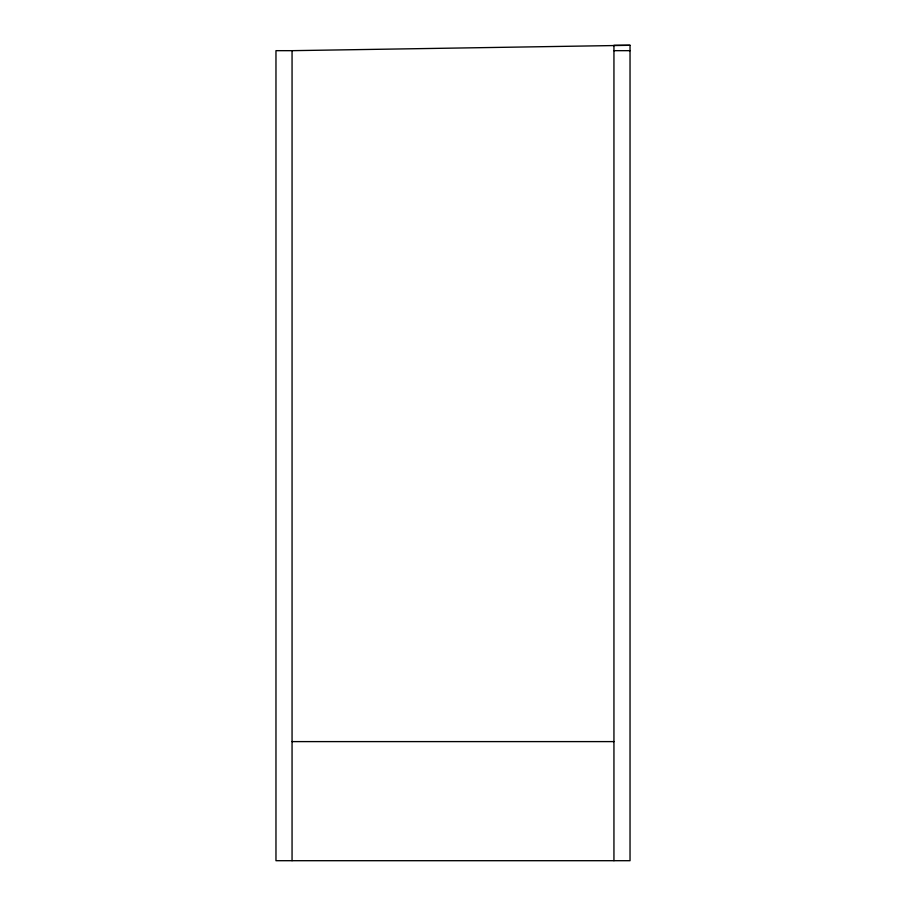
<?xml version="1.0" encoding="UTF-8"?>
<svg xmlns="http://www.w3.org/2000/svg" width="906" height="906" viewBox="0 0 906 906"><rect width="100%" height="100%" fill="white"/><g stroke="black" fill="none" stroke-linecap="round" stroke-linejoin="round"><path stroke-width="1.36" d="M292.06 50.668L630.032 45.3L630.032 860.7L275.968 860.7L275.968 50.668L292.06 50.668L292.06 860.7M630.032 45.3L613.94 45.3L613.94 860.7M613.94 50.668L630.032 50.668M292.06 741.606L613.94 741.606"/></g></svg>
